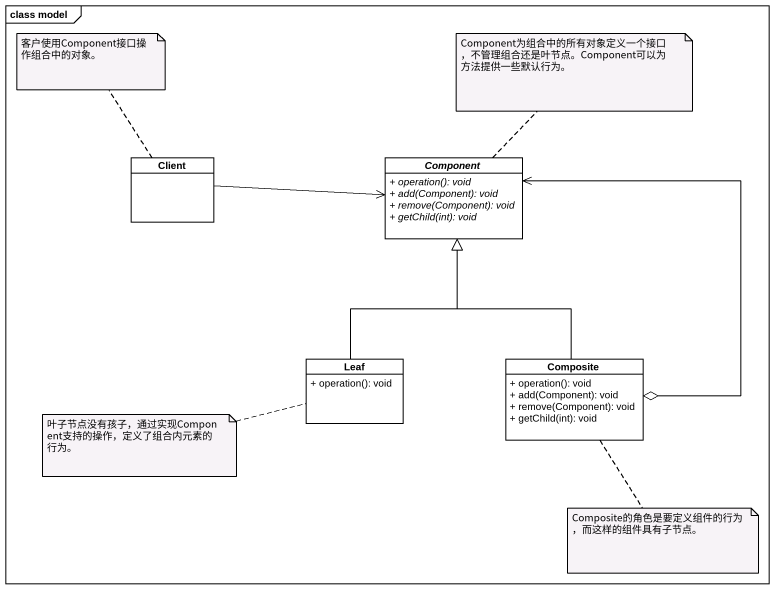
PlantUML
@startuml
mainframe class model
hide circle
hide empty members
skinparam classAttributeIconSize 0
class Client #FFFFFF
abstract class "Component" as Component_ #FFFFFF {
  {abstract} + operation(): void
  {abstract} + add(Component): void
  {abstract} + remove(Component): void
  {abstract} + getChild(int): void
}
class Leaf #FFFFFF {
  + operation(): void
}
class Composite #FFFFFF {
  + operation(): void
  + add(Component): void
  + remove(Component): void
  + getChild(int): void
}
Client -right-> Component_
Component_ <--o Composite
Leaf -up-|> Component_
Composite -up-|> Component_
note top of Client : 客户使用Component接口操作组合中的对象。
note top of Component_ : Component为组合中的所有对象定义一个接口，不管理组合还是叶节点。Component可以为方法提供一些默认行为。
note left of Leaf : 叶子节点没有孩子，通过实现Component支持的操作，定义了组合内元素的行为。
note bottom of Composite : Composite的角色是要定义组件的行为，而这样的组件具有子节点。
@enduml
